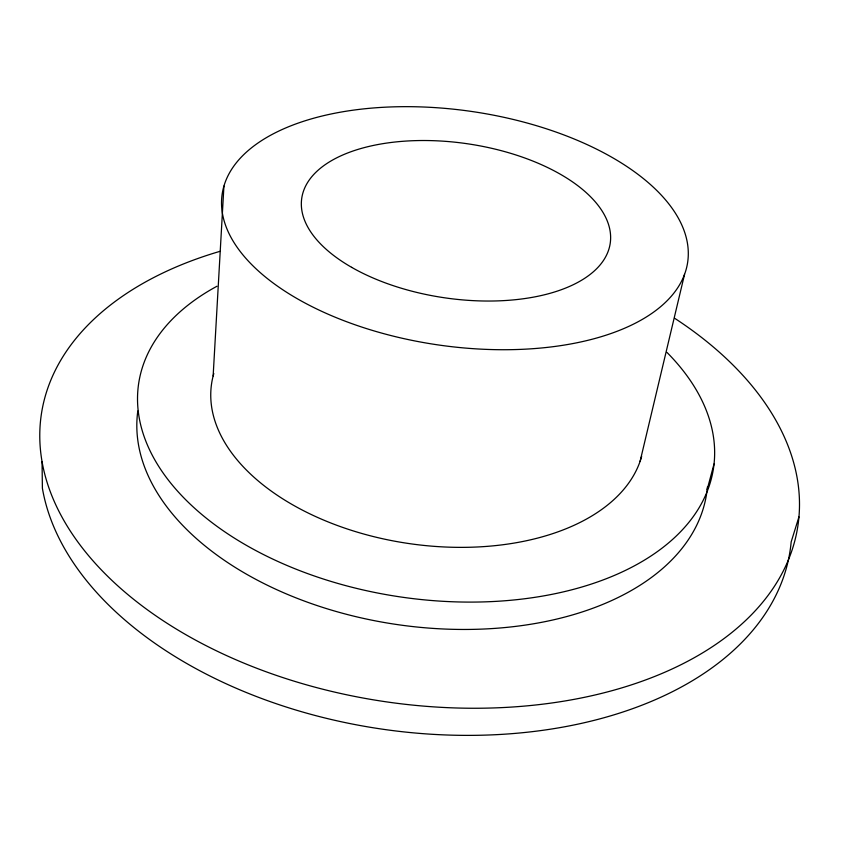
<?xml version="1.0" encoding="UTF-8"?>
<svg xmlns="http://www.w3.org/2000/svg" width="841" height="841" viewBox="0 0 841 841"><rect width="100%" height="100%" fill="white"/><g stroke="black" fill="none" stroke-linecap="round" stroke-linejoin="round"><path stroke-width="1.26" d="M213.141 375.959L223.927 186.082M640.085 461.383L684.553 274.355A235.238 117.929 8.3 0 0 376.158 107.753A235.238 117.929 8.3 0 0 304.011 302.476A235.238 117.929 8.3 0 0 684.553 274.355M707.165 489.536L714.03 463.99M798.95 516.91L791.171 541.888A378.229 236.405 8.3 0 1 425.777 733.867A378.229 236.405 8.3 0 1 42.397 488.264L42.05 461.614M674.703 318.308A382.361 234.25 8.3 0 1 676.006 667.144A382.361 234.25 8.3 0 1 116.563 584.726A382.361 234.25 8.3 0 1 220.016 251.322M707.418 486.939A287.401 174.802 8.3 0 1 402.839 625.357A287.401 174.802 8.3 0 1 137.808 410.986M666.945 352.39A290.523 173.025 8.3 0 1 602.766 580.059A290.523 173.025 8.3 0 1 211.974 522.608A290.523 173.025 8.3 0 1 216.967 286.245M641.662 456.316A218.334 129.482 8.3 0 1 392.158 540.71A218.334 129.482 8.3 0 1 213.803 373.551M351.622 267.322A155.869 77.856 8.3 0 0 607.002 254.129A155.869 77.856 8.3 0 0 409.346 140.878A155.869 77.856 8.3 0 0 351.622 267.322"/></g></svg>
